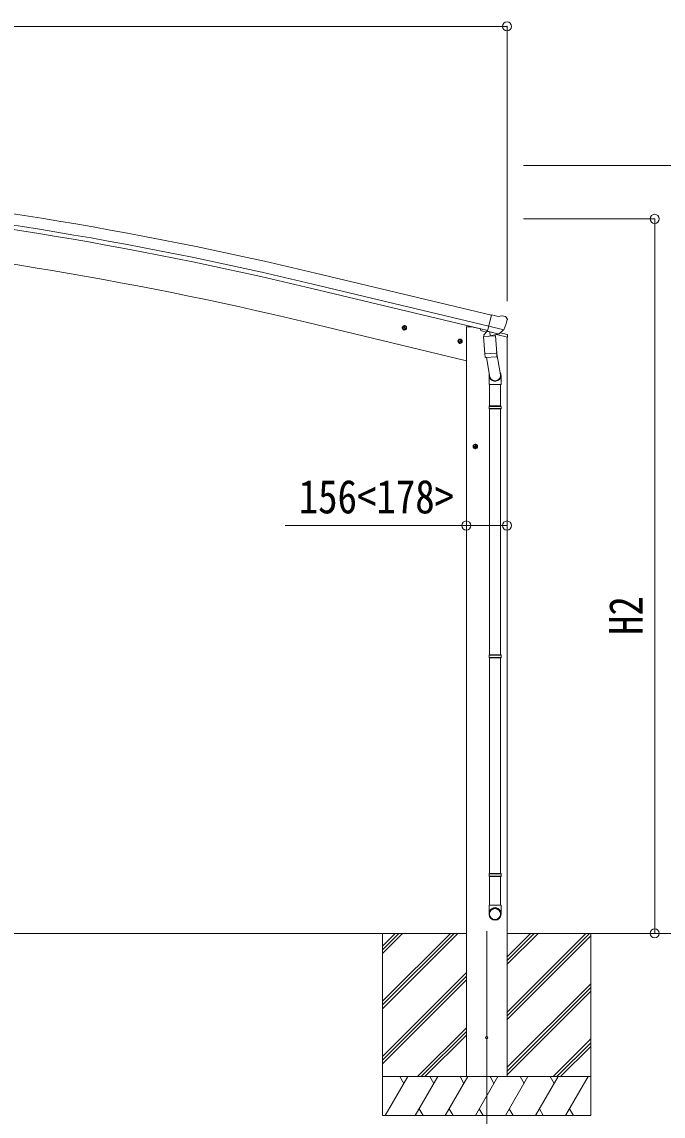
# Model space of a CAD drawing. Units: millimetres at full size; details may follow other scales. Extents: x -9783 to 9892, y -6828 to 6752.
# Drawn here: x -2366 to 96, y -1515 to 2688 of the extents above; entities that cross this region are included whole.
import ezdxf
from ezdxf.enums import TextEntityAlignment as Align

# ---------------------------------------------------------------- set-up
doc = ezdxf.new("R2010")
doc.units = ezdxf.units.MM
doc.header["$LTSCALE"] = 35
doc.header["$PDMODE"] = 32
doc.header["$PDSIZE"] = 35
for name, color, linetype, lineweight in [('0-0_0', 7, 'Continuous', 9), ('0-1_本体', 4, 'Continuous', 9), ('0-2_部品', 7, 'Continuous', 9), ('0-8_PARTS2', 2, 'Continuous', 9), ('0-A_寸法', 6, 'Continuous', 9)]:
    doc.layers.add(name, color=color, linetype=linetype, lineweight=lineweight)
doc.styles.add('ＭＳ ゴシック', font='')
doc.styles.get('ＭＳ ゴシック').set_extended_font_data('MS Gothic')

msp = doc.modelspace()

# ---------------------------------------------------------------- linework, layer by layer
at = {"layer": '0-0_0'}
for p, q in [((-7528.81, -813.2), (-659.85, -813.2)), ((-981.4, -813.2), (-981.4, -1513.2)), ((-981.4, -1073.93), (-720.67, -813.2)), ((-981.4, -1088.07), (-706.52, -813.2)), ((-981.4, -1102.21), (-692.38, -813.2)), ((-981.4, -890.08), (-904.51, -813.2)), ((-981.4, -875.94), (-918.66, -813.2)), ((-981.4, -861.8), (-932.82, -813.21)), ((-932.81, -813.21), (-932.8, -813.2)), ((-503.65, -932.83), (-384.01, -813.2)), ((-503.65, -918.69), (-398.16, -813.2)), ((-503.65, -904.55), (-412.3, -813.2)), ((-503.65, -1116.68), (-200.18, -813.21)), ((-503.65, -1130.82), (-186.03, -813.21)), ((-503.65, -1144.96), (-181.4, -822.71)), ((-503.15, -813.2), (-67.96, -813.2)), ((-181.4, -813.2), (-181.4, -1513.2)), ((-981.4, -1286.06), (-659.15, -963.81)), ((-981.4, -1300.2), (-659.15, -977.95)), ((-981.4, -1314.34), (-659.15, -992.09)), ((-503.65, -1328.81), (-181.4, -1006.56)), ((-503.65, -1342.95), (-181.4, -1020.7)), ((-503.65, -1357.09), (-181.4, -1034.84)), ((-846.41, -1363.2), (-659.15, -1175.94)), ((-832.26, -1363.2), (-659.15, -1190.08)), ((-818.12, -1363.2), (-659.15, -1204.23)), ((-325.91, -1363.2), (-181.4, -1218.69)), ((-311.76, -1363.2), (-181.4, -1232.83)), ((-297.62, -1363.2), (-181.4, -1246.98)), ((-181.4, -1363.2), (-981.4, -1363.2)), ((-971.11, -1513.2), (-884.51, -1363.2)), ((-899.51, -1389.18), (-914.51, -1363.2)), ((-855.64, -1513.2), (-769.03, -1363.2)), ((-784.04, -1389.18), (-799.04, -1363.2)), ((-740.17, -1513.2), (-653.57, -1363.2)), ((-668.57, -1389.18), (-683.57, -1363.2)), ((-624.7, -1513.2), (-538.09, -1363.2)), ((-553.1, -1389.18), (-568.1, -1363.2)), ((-509.23, -1513.2), (-422.62, -1363.2)), ((-437.63, -1389.18), (-452.63, -1363.2)), ((-393.76, -1513.2), (-307.15, -1363.2)), ((-337.16, -1363.2), (-322.15, -1389.18)), ((-278.29, -1513.2), (-191.68, -1363.2)), ((-840.64, -1487.22), (-825.64, -1513.2)), ((-725.17, -1487.22), (-710.17, -1513.2)), ((-609.7, -1487.22), (-594.7, -1513.2)), ((-494.23, -1487.22), (-479.23, -1513.2)), ((-378.76, -1487.22), (-363.76, -1513.2)), ((-263.29, -1487.22), (-248.29, -1513.2)), ((-981.4, -1513.2), (-181.4, -1513.2))]:
    msp.add_line(p, q, dxfattribs=at)
at = {"layer": '0-1_本体'}
for p, q in [((-563.16, 1561.03), (-1238.85, 1722.98)), ((-577.17, 1502.69), (-1252.84, 1664.64)), ((-573.25, 1519.05), (-1248.91, 1681)), ((-658.65, 1386.8), (-1269.46, 1533.44)), ((-658.98, 1516.8), (-658.98, -1363.2)), ((-502.98, 1477.83), (-502.98, -1363.2))]:
    msp.add_line(p, q, dxfattribs=at)
msp.add_lwpolyline([(-658.98, 1516.8), (-638.98, 1516.8), (-605.14, 1508.68)], dxfattribs=at)
for centre, radius, start, end in [((-4611.61, -12348.27), 14469.82, 76.52099, 85.02099), ((-4611.61, -12348.27), 14426.65, 76.52099, 85.02099), ((-4611.61, -12348.27), 14409.82, 76.52099, 85.02099), ((-4629.03, -12461.37), 14392.42, 76.50111, 84.99887)]:
    msp.add_arc(centre, radius, start, end, dxfattribs=at)
at = {"layer": '0-2_部品'}
for p, q in [((-536.77, 1556.74), (-562.7, 1562.97)), ((-536.77, 1556.74), (-523.51, 1559.44)), ((-509.03, 1556.25), (-522.21, 1559.42)), ((-887.45, 1510.74), (-906.9, 1515.41)), ((-904.47, 1514.82), (-899.3, 1520.27)), ((-902.34, 1507.63), (-904.47, 1514.82)), ((-899.51, 1503.35), (-894.84, 1522.8)), ((-899.3, 1520.27), (-892.01, 1518.52)), ((-892.01, 1518.52), (-889.87, 1511.32)), ((-515.77, 1505.12), (-573.27, 1518.93)), ((-505.93, 1554.01), (-502.07, 1547.71)), ((-501.71, 1545.43), (-501.99, 1544.28)), ((-605.14, 1509.45), (-605.14, 1506.14)), ((-582.42, 1496.74), (-601.31, 1501.28)), ((-592.84, 1479.57), (-547.15, 1482.76)), ((-588.17, 1412.73), (-592.84, 1479.57)), ((-578.42, 1501.34), (-591.74, 1486.02)), ((-591.74, 1486.02), (-591.29, 1479.68)), ((-577.48, 1501.4), (-578.42, 1501.34)), ((-574.4, 1498.93), (-575.93, 1499.3)), ((-537.69, 1490.12), (-574.4, 1498.93)), ((-568.44, 1497.11), (-567.42, 1482.5)), ((-540.23, 1488.11), (-566.05, 1481.67)), ((-548.93, 1485.94), (-548.7, 1482.66)), ((-547.15, 1482.76), (-542.48, 1415.93)), ((-500.58, 1477.1), (-543.29, 1487.35)), ((-535.33, 1489.65), (-542.85, 1491.45)), ((-539.53, 1489.89), (-539.48, 1489.15)), ((-536.16, 1489.75), (-537.69, 1490.12)), ((-532.62, 1490.21), (-516.24, 1504.7)), ((-529.09, 1493.2), (-502.88, 1486.9)), ((-500.58, 1483.99), (-500.58, 1477.1)), ((-673.62, 1458.99), (-693.07, 1463.66)), ((-690.64, 1463.08), (-685.48, 1468.52)), ((-688.51, 1455.88), (-690.64, 1463.08)), ((-685.68, 1451.6), (-681.01, 1471.05)), ((-685.48, 1468.52), (-678.18, 1466.77)), ((-678.18, 1466.77), (-676.05, 1459.57)), ((-588.17, 1412.73), (-542.48, 1415.93)), ((-588.15, 1412.73), (-587.27, 1400.04)), ((-543.46, 1401.32), (-585.16, 1398.41)), ((-581.65, 1398.65), (-569, 1323.72)), ((-542.82, 1420.81), (-528.3, 1333.04)), ((-541.62, 1403.46), (-542.49, 1415.93)), ((-542.01, 1402.1), (-542.01, 1402.1)), ((-572.15, 1330.54), (-572.15, 1295.88)), ((-526.15, 1295.88), (-526.15, 1330.23)), ((-572.15, 1295.88), (-526.15, 1295.88)), ((-570.15, 1295.88), (-570.15, 1213.36)), ((-528.15, 1295.88), (-528.15, 1213.36)), ((-572.15, 1211.36), (-571.15, 1213.36)), ((-572.15, 1211.36), (-526.15, 1211.36)), ((-572.15, 1211.36), (-572.15, 1203.36)), ((-572.15, 1203.36), (-526.15, 1203.36)), ((-572.15, 1203.36), (-571.15, 1201.36)), ((-571.15, 1213.36), (-527.15, 1213.36)), ((-571.15, 1201.36), (-527.15, 1201.36)), ((-570.15, 1201.36), (-570.15, 257.17)), ((-528.15, 1201.36), (-528.15, 257.17)), ((-526.15, 1211.36), (-527.15, 1213.36)), ((-634.65, 1057.3), (-614.65, 1057.3)), ((-631.15, 1061.05), (-624.65, 1064.8)), ((-624.65, 1047.3), (-624.65, 1067.3)), ((-624.65, 1064.8), (-618.15, 1061.05)), ((-618.15, 1053.55), (-624.65, 1049.79)), ((-618.15, 1061.05), (-618.15, 1053.55)), ((-572.15, 255.17), (-571.15, 257.17)), ((-572.15, 255.17), (-526.15, 255.17)), ((-572.15, 255.17), (-572.15, 247.17)), ((-571.15, 257.17), (-527.15, 257.17)), ((-526.15, 255.17), (-527.15, 257.17)), ((-572.15, 247.17), (-526.15, 247.17)), ((-572.15, 247.17), (-571.15, 245.17)), ((-571.15, 245.17), (-527.15, 245.17)), ((-570.15, 245.17), (-570.15, -582.75)), ((-528.15, 245.17), (-528.15, -582.75)), ((-572.15, -584.75), (-571.15, -582.75)), ((-572.15, -584.75), (-526.15, -584.75)), ((-572.15, -584.75), (-572.15, -592.75)), ((-571.15, -582.75), (-527.15, -582.75)), ((-526.15, -584.75), (-527.15, -582.75)), ((-572.15, -592.75), (-526.15, -592.75)), ((-572.15, -592.75), (-571.15, -594.75)), ((-571.15, -594.75), (-527.15, -594.75)), ((-570.15, -594.75), (-570.15, -704.75)), ((-528.15, -594.75), (-528.15, -704.75)), ((-572.15, -738.9), (-572.15, -704.75)), ((-572.15, -704.75), (-526.15, -704.75)), ((-526.15, -738.9), (-526.15, -704.75))]:
    msp.add_line(p, q, dxfattribs=at)
for points in [[(-568.13, 1497.52), (-577.85, 1499.86), (-562.7, 1562.97)], [(-889.87, 1511.32), (-895.04, 1505.88), (-902.34, 1507.63)], [(-568.13, 1497.52), (-567.89, 1497.37), (-543.12, 1491.42), (-542.85, 1491.45)], [(-515.49, 1505.7), (-516.08, 1504.86), (-516.24, 1504.7)], [(-676.05, 1459.57), (-681.21, 1454.13), (-688.51, 1455.88)], [(-526.15, 1211.36), (-526.15, 1203.36), (-527.15, 1201.36)], [(-624.65, 1049.79), (-631.15, 1053.55), (-631.15, 1061.05)], [(-526.15, 255.17), (-526.15, 247.17), (-527.15, 245.17)], [(-526.15, -584.75), (-526.15, -592.75), (-527.15, -594.75)]]:
    msp.add_lwpolyline(points, dxfattribs=at)
for centre, radius in [((-897.17, 1513.07), 8.5), ((-897.17, 1513.07), 7.7), ((-897.17, 1513.07), 6.5), ((-683.34, 1461.32), 8.5), ((-683.34, 1461.32), 7.7), ((-683.34, 1461.32), 6.5), ((-624.65, 1057.3), 8.5), ((-624.65, 1057.3), 7.7), ((-624.65, 1057.3), 6.5)]:
    msp.add_circle(centre, radius, dxfattribs=at)
at = {"layer": '0-2_部品', "color": 4}
msp.add_circle((-580.9, -1213.2), 4.5, dxfattribs=at)
at = {"layer": '0-2_部品'}
for centre, radius, start, end in [((-522.91, 1556.5), 3, 76.5, 101.5), ((-510.19, 1551.39), 5, 31.5, 76.5), ((-698.79, 1591.53), 202.4, 334.90875, 346.5), ((-600.14, 1506.14), 5, 180, 256.5), ((-575.81, 1499.78), 0.5, 221.23754, 256.5), ((-569.04, 1497.03), 0.604, 7.79405, 79.40158), ((-566.4, 1482.64), 1.03, 188.03431, 289.96103), ((-540.48, 1489.08), 1, 284, 4), ((-539.03, 1489.93), 0.5, 76.5, 184), ((-536.05, 1490.24), 0.5, 256.5, 291.76246), ((-503.58, 1483.99), 3, 0, 76.5), ((-585.3, 1400.4), 2, 190.53157, 274), ((-543.6, 1403.32), 2, 274, 322.59038), ((-543.56, 1403.29), 1.95, 322.52234, 4.95983)]:
    msp.add_arc(centre, radius, start, end, dxfattribs=at)
for centre, major_axis, ratio, start_param, end_param in [((-504.63, 1546.14), (1.57, -2.57), 0.99628, 0.7835347, 1.5707963), ((-534.63, 1492.57), (0.73, -2.92), 0.997631, 5.8041905, 5.8929484), ((-534.66, 1492.7), (-2.63, 3.16), 0.650902, 2.1145521, 2.1873627), ((-534.6, 1492.47), (0.73, -2.92), 0.997631, 5.965759, 6.7621801), ((-549.15, 1330.54), (-23, 0), 0.996195, 6.0000678, 10.0103449), ((-549.15, 1330.54), (-21, 0), 0.996195, 0.3319459, 3.3482706), ((-549.15, -737.15), (23, 0), 0.996195, 6.2831853, 9.424778), ((-549.15, -738.9), (23, 0), 0.996195, 6.2831853, 9.424778), ((-549.15, -738.9), (0, -23.43), 0.981806, 4.712389, 7.8539816)]:
    msp.add_ellipse(centre, major_axis=major_axis, ratio=ratio, start_param=start_param, end_param=end_param, dxfattribs=at)
msp.add_ellipse((-549.15, -738.9), major_axis=(-21, 0), ratio=0.996195, dxfattribs=at)
at = {"layer": '0-8_PARTS2'}
msp.add_line((-580.9, -803.99), (-580.9, -1654.23), dxfattribs=at)
at = {"layer": '0-A_寸法'}
for p, q in [((-502.98, 2670.7), (-7684.98, 2670.7)), ((-502.98, 2670.7), (-502.98, 1615.88)), ((619.32, 2136.38), (-440.13, 2136.38)), ((64.3, 1931.48), (-440.13, 1931.48)), ((64.3, -813.2), (64.3, 1931.48)), ((-658.98, 753.57), (-1355.14, 753.57)), ((-658.98, 753.57), (-502.98, 753.57)), ((64.3, -813.2), (-440.13, -813.2)), ((619.32, -813.2), (64.3, -813.2))]:
    msp.add_line(p, q, dxfattribs=at)
for p in [(-502.98, 2670.7), (64.3, 1931.48), (-658.98, 753.57), (-502.98, 753.57), (64.3, -813.2)]:
    msp.add_point(p, dxfattribs=at)

# ---------------------------------------------------------------- texts
at = {"layer": '0-A_寸法', "color": 7, "style": 'ＭＳ ゴシック', "width": 0.85}
msp.add_text('156<178>', height=129, dxfattribs=at).set_placement((-1302.98, 761.57), align=Align.BOTTOM_LEFT)
msp.add_text('H2', height=129, rotation=90, dxfattribs=at).set_placement((56.3, 333.14), align=Align.BOTTOM_LEFT)

doc.saveas('drawing.dxf')
